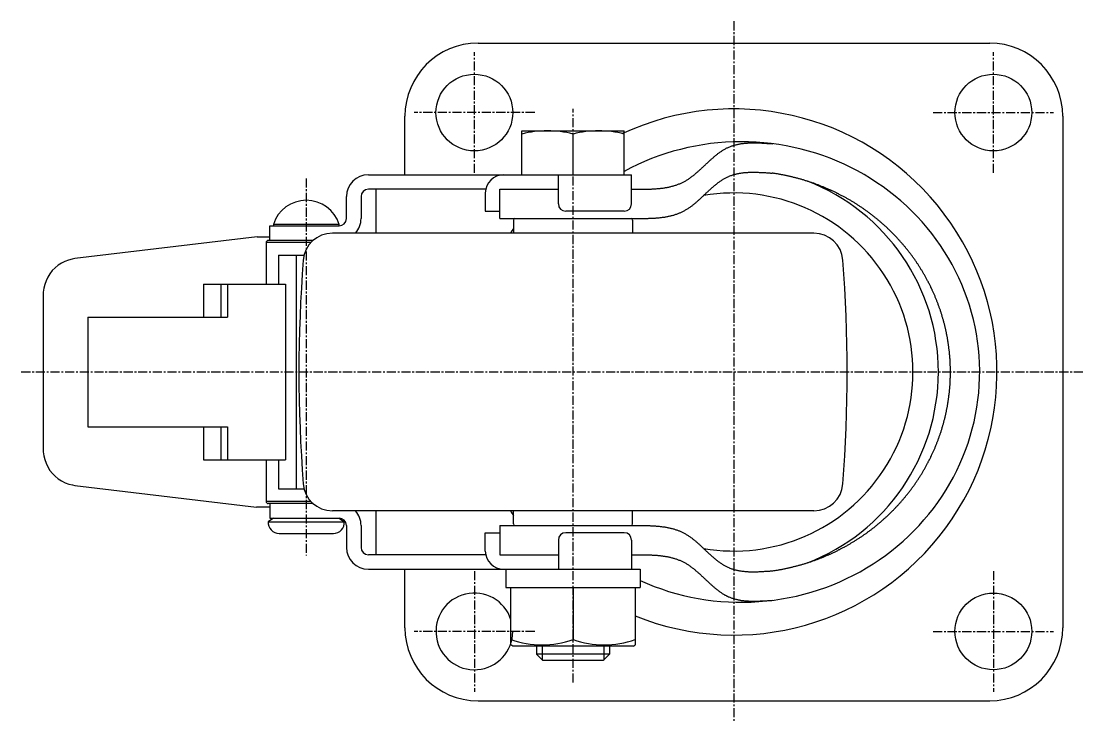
# Model space of a CAD drawing. Extents: x -2138 to -1861, y -104 to 327.
# Drawn here: x -2006.2 to -1860.7, y -103.7 to -7.7 of the extents above; entities that cross this region are included whole.
import ezdxf

# ---------------------------------------------------------------- set-up
doc = ezdxf.new("R2010")
doc.units = 0
doc.linetypes.add('CENTER', pattern=[2, 1.25, -0.25, 0.25, -0.25])
doc.layers.get('0').update_dxf_attribs({"linetype": 'CONTINUOUS'})
doc.layers.add('CENTER', color=1, linetype='CENTER')

msp = doc.modelspace()

# ---------------------------------------------------------------- linework, layer by layer
at = {"color": 7, "linetype": 'CONTINUOUS'}
for p, q in [((-1943.7, -10.66), (-1873.7, -10.66)), ((-1953.7, -28.66), (-1953.7, -20.66)), ((-1863.7, -20.66), (-1863.7, -90.66)), ((-1937.7, -22.66), (-1923.7, -22.66)), ((-1937.7, -22.66), (-1923.7, -22.66)), ((-1937.7, -28.66), (-1937.7, -22.66)), ((-1930.7, -28.66), (-1930.7, -23.09)), ((-1923.7, -28.66), (-1923.7, -22.66)), ((-1958.7, -28.66), (-1922.7, -28.66)), ((-1932.7, -32.66), (-1932.7, -28.66)), ((-1922.7, -32.66), (-1922.7, -28.66)), ((-1961.7, -34.66), (-1961.7, -31.66)), ((-1959.7, -31.66), (-1959.7, -34.66)), ((-1942.65, -30.66), (-1958.7, -30.66)), ((-1957.7, -30.66), (-1957.7, -36.66)), ((-1942.7, -31.16), (-1942.7, -33.66)), ((-1940.7, -30.66), (-1932.7, -30.66)), ((-1940.7, -34.66), (-1940.7, -30.66)), ((-1940.7, -33.66), (-1940.7, -31.16)), ((-1922.7, -30.66), (-1922.11, -30.66)), ((-1942.7, -33.66), (-1940.7, -33.66)), ((-1940.7, -34.66), (-1922.11, -34.66)), ((-1938.85, -34.86), (-1938.85, -36.66)), ((-1923.7, -33.66), (-1931.7, -33.66)), ((-1922.55, -34.86), (-1922.55, -36.66)), ((-1972.2, -35.66), (-1962.7, -35.66)), ((-1972.2, -37.66), (-1972.2, -35.66)), ((-1962.7, -35.46), (-1971.7, -35.46)), ((-1971.7, -35.46), (-1971.7, -35.66)), ((-1962.7, -35.66), (-1962.7, -35.46)), ((-1973.91, -37.16), (-1998.84, -40.15)), ((-1973.91, -37.16), (-1973.9, -37.16)), ((-1973.9, -37.16), (-1972.2, -37.16)), ((-1966.27, -37.66), (-1972.4, -37.66)), ((-1897.77, -36.66), (-1963.62, -36.66)), ((-1966.58, -37.96), (-1972.7, -37.96)), ((-1972.7, -37.96), (-1972.7, -43.66)), ((-1971, -39.66), (-1968.58, -39.66)), ((-1971, -39.66), (-1971, -43.66)), ((-1968.58, -39.66), (-1968.58, -71.66)), ((-1968.58, -39.66), (-1967.5, -39.66)), ((-1981.25, -43.66), (-1981.25, -48.16)), ((-1981.25, -43.66), (-1978.87, -43.66)), ((-1978.87, -43.66), (-1978.87, -48.16)), ((-1978.87, -43.66), (-1977.97, -43.66)), ((-1977.97, -43.66), (-1977.97, -48.16)), ((-1977.97, -43.66), (-1970.06, -43.66)), ((-1970.06, -43.66), (-1970.06, -67.66)), ((-2003.19, -45.11), (-2003.19, -66.21)), ((-1997.08, -48.16), (-1997.08, -63.16)), ((-1997.08, -48.16), (-1977.97, -48.16)), ((-1997.08, -63.16), (-1977.97, -63.16)), ((-1981.25, -63.16), (-1981.25, -67.66)), ((-1978.87, -63.16), (-1978.87, -67.66)), ((-1977.97, -63.16), (-1977.97, -67.66)), ((-1981.25, -67.66), (-1978.87, -67.66)), ((-1978.87, -67.66), (-1977.97, -67.66)), ((-1977.97, -67.66), (-1970.06, -67.66)), ((-1972.7, -67.66), (-1972.7, -73.36)), ((-1971, -67.66), (-1971, -71.66)), ((-1998.84, -71.18), (-1974.02, -74.15)), ((-1971, -71.66), (-1968.58, -71.66)), ((-1968.58, -71.66), (-1967.5, -71.66)), ((-1974.01, -74.15), (-1974.02, -74.15)), ((-1972.2, -74.16), (-1973.78, -74.16)), ((-1972.7, -73.36), (-1966.58, -73.36)), ((-1966.27, -73.66), (-1972.4, -73.66)), ((-1972.2, -73.66), (-1972.2, -75.66)), ((-1897.77, -74.66), (-1963.62, -74.66)), ((-1957.7, -74.66), (-1957.7, -80.66)), ((-1938.85, -76.46), (-1938.85, -74.66)), ((-1922.55, -76.46), (-1922.55, -74.66)), ((-1971.7, -75.66), (-1972.4, -76.15)), ((-1972.4, -76.15), (-1962, -76.15)), ((-1972.2, -75.66), (-1962.7, -75.66)), ((-1962.7, -75.66), (-1962, -76.15)), ((-1961.7, -76.66), (-1961.7, -79.66)), ((-1959.7, -76.66), (-1959.7, -79.66)), ((-1940.7, -76.66), (-1922.11, -76.66)), ((-1940.7, -76.66), (-1940.7, -80.66)), ((-1970.9, -77.76), (-1963.49, -77.76)), ((-1942.7, -80.16), (-1942.7, -77.66)), ((-1942.7, -77.66), (-1940.7, -77.66)), ((-1940.7, -77.66), (-1940.7, -80.16)), ((-1923.7, -77.66), (-1931.7, -77.66)), ((-1932.7, -78.66), (-1932.7, -82.66)), ((-1922.7, -78.66), (-1922.7, -82.66)), ((-1942.65, -80.66), (-1958.7, -80.66)), ((-1940.7, -80.66), (-1932.7, -80.66)), ((-1922.7, -80.66), (-1922.11, -80.66)), ((-1958.7, -82.66), (-1921.5, -82.66)), ((-1953.7, -90.66), (-1953.7, -82.66)), ((-1939.9, -82.66), (-1939.9, -85.16)), ((-1921.5, -82.66), (-1921.5, -85.16)), ((-1939.9, -85.16), (-1921.5, -85.16)), ((-1939.2, -93.02), (-1939.2, -85.16)), ((-1930.7, -85.16), (-1930.7, -92.26)), ((-1922.2, -85.16), (-1922.2, -93.02)), ((-1938.95, -93.16), (-1939.2, -93.02)), ((-1922.45, -93.16), (-1922.2, -93.02)), ((-1922.45, -93.16), (-1938.95, -93.16)), ((-1935.7, -93.16), (-1935.7, -94.29)), ((-1925.7, -94.29), (-1935.7, -94.29)), ((-1934.82, -95.16), (-1935.7, -94.29)), ((-1926.57, -95.16), (-1925.7, -94.29)), ((-1925.7, -93.16), (-1925.7, -94.29)), ((-1926.57, -95.16), (-1934.82, -95.16)), ((-1943.7, -100.66), (-1873.7, -100.66))]:
    msp.add_line(p, q, dxfattribs=at)
at = {"color": 3, "linetype": 'CONTINUOUS'}
for p, q in [((-1934.89, -95.1), (-1934.89, -93.16)), ((-1926.51, -93.16), (-1926.51, -95.1))]:
    msp.add_line(p, q, dxfattribs=at)
at = {"color": 7, "linetype": 'CONTINUOUS', "flags": 128}
for points in [[(-1998.84, -40.15), (-1999.2, -40.2), (-1999.72, -40.34), (-2000.22, -40.52), (-2000.7, -40.77), (-2001.15, -41.06), (-2001.57, -41.41), (-2001.95, -41.79), (-2002.28, -42.22), (-2002.56, -42.68), (-2002.8, -43.17), (-2002.98, -43.68), (-2003.11, -44.21), (-2003.17, -44.75), (-2003.19, -45.11)], [(-2003.19, -66.21), (-2003.17, -66.58), (-2003.1, -67.12), (-2002.98, -67.65), (-2002.79, -68.16), (-2002.56, -68.65), (-2002.27, -69.12), (-2001.93, -69.54), (-2001.55, -69.93), (-2001.13, -70.27), (-2000.68, -70.57), (-2000.2, -70.81), (-1999.69, -70.99), (-1999.17, -71.12), (-1998.84, -71.18)], [(-1973.78, -74.16), (-1973.81, -74.16), (-1973.84, -74.16), (-1973.87, -74.16), (-1973.9, -74.16), (-1973.93, -74.16), (-1973.95, -74.15), (-1973.98, -74.15), (-1974.01, -74.15)]]:
    msp.add_lwpolyline(points, dxfattribs=at)
at = {"color": 7, "linetype": 'CONTINUOUS'}
msp.add_polyline3d([(-1921.5, -84.2, 0), (-1920.55, -84.62, 0), (-1919.58, -85, 0), (-1918.61, -85.35, 0), (-1917.62, -85.68, 0), (-1916.62, -85.97, 0), (-1915.61, -86.23, 0), (-1914.6, -86.46, 0), (-1913.58, -86.66, 0), (-1912.55, -86.82, 0), (-1911.52, -86.96, 0), (-1910.48, -87.06, 0), (-1909.44, -87.13, 0), (-1908.4, -87.17, 0), (-1907.35, -87.17, 0), (-1906.31, -87.15, 0), (-1905.27, -87.09, 0), (-1904.23, -87, 0), (-1903.2, -86.88, 0), (-1902.17, -86.72, 0), (-1901.14, -86.54, 0), (-1900.12, -86.32, 0), (-1899.11, -86.07, 0), (-1898.11, -85.79, 0), (-1897.12, -85.48, 0), (-1896.14, -85.14, 0), (-1895.17, -84.77, 0), (-1894.22, -84.36, 0), (-1893.27, -83.93, 0), (-1892.34, -83.47, 0), (-1891.43, -82.99, 0), (-1890.54, -82.47, 0), (-1889.66, -81.93, 0), (-1888.8, -81.36, 0), (-1887.96, -80.76, 0), (-1887.14, -80.14, 0), (-1886.34, -79.49, 0), (-1885.56, -78.82, 0), (-1884.81, -78.12, 0), (-1884.08, -77.41, 0), (-1883.37, -76.67, 0), (-1882.69, -75.9, 0), (-1882.03, -75.12, 0), (-1881.4, -74.32, 0), (-1880.8, -73.5, 0), (-1880.22, -72.66, 0), (-1879.67, -71.8, 0), (-1879.15, -70.93, 0), (-1878.66, -70.04, 0), (-1878.2, -69.13, 0), (-1877.77, -68.21, 0), (-1877.37, -67.28, 0), (-1877, -66.34, 0), (-1876.66, -65.39, 0), (-1876.36, -64.42, 0), (-1876.08, -63.45, 0), (-1875.84, -62.47, 0), (-1875.63, -61.49, 0), (-1875.46, -60.49, 0), (-1875.31, -59.49, 0), (-1875.2, -58.49, 0), (-1875.13, -57.49, 0), (-1875.08, -56.48, 0), (-1875.07, -55.47, 0), (-1875.1, -54.46, 0), (-1875.15, -53.46, 0), (-1875.24, -52.45, 0), (-1875.36, -51.45, 0), (-1875.52, -50.46, 0), (-1875.71, -49.47, 0), (-1875.93, -48.48, 0), (-1876.18, -47.5, 0), (-1876.47, -46.53, 0), (-1876.79, -45.58, 0), (-1877.14, -44.63, 0), (-1877.52, -43.69, 0), (-1877.93, -42.76, 0), (-1878.37, -41.85, 0), (-1878.84, -40.95, 0), (-1879.34, -40.07, 0), (-1879.87, -39.2, 0), (-1880.43, -38.35, 0), (-1881.02, -37.52, 0), (-1881.63, -36.7, 0), (-1882.27, -35.91, 0), (-1882.94, -35.13, 0), (-1883.63, -34.38, 0), (-1884.35, -33.64, 0), (-1885.09, -32.93, 0), (-1885.85, -32.25, 0), (-1886.64, -31.59, 0), (-1887.44, -30.95, 0), (-1888.27, -30.33, 0), (-1889.12, -29.75, 0), (-1889.99, -29.19, 0), (-1890.87, -28.65, 0), (-1891.77, -28.15, 0), (-1892.69, -27.67, 0), (-1893.62, -27.22, 0), (-1894.57, -26.8, 0), (-1895.53, -26.41, 0), (-1896.51, -26.05, 0), (-1897.49, -25.72, 0), (-1898.49, -25.42, 0), (-1899.49, -25.15, 0), (-1900.5, -24.92, 0), (-1901.53, -24.71, 0), (-1902.55, -24.54, 0), (-1903.58, -24.39, 0), (-1904.62, -24.28, 0), (-1905.66, -24.21, 0), (-1906.7, -24.16, 0), (-1907.74, -24.14, 0), (-1908.79, -24.16, 0), (-1909.83, -24.21, 0), (-1910.87, -24.3, 0), (-1911.9, -24.41, 0), (-1912.93, -24.56, 0), (-1913.96, -24.74, 0), (-1914.98, -24.95, 0), (-1915.99, -25.19, 0), (-1917, -25.46, 0), (-1917.99, -25.76, 0), (-1918.97, -26.1, 0), (-1919.95, -26.46, 0), (-1920.91, -26.85, 0), (-1921.85, -27.28, 0), (-1922.78, -27.73, 0), (-1923.7, -28.21, 0)], dxfattribs=at)
at = {"color": 7}
for points in [[(-1922.11, -30.66, 0), (-1922, -30.66, 0), (-1921.88, -30.66, 0), (-1921.77, -30.66, 0), (-1921.66, -30.66, 0), (-1921.55, -30.66, 0), (-1921.43, -30.66, 0), (-1921.32, -30.65, 0), (-1921.21, -30.65, 0), (-1921.1, -30.65, 0), (-1920.99, -30.65, 0), (-1920.87, -30.65, 0), (-1920.76, -30.65, 0), (-1920.65, -30.64, 0), (-1920.54, -30.64, 0), (-1920.43, -30.64, 0), (-1920.32, -30.63, 0), (-1920.2, -30.63, 0), (-1920.09, -30.62, 0), (-1919.98, -30.62, 0), (-1919.87, -30.61, 0), (-1919.76, -30.61, 0), (-1919.65, -30.6, 0), (-1919.54, -30.6, 0), (-1919.43, -30.59, 0), (-1919.32, -30.58, 0), (-1919.21, -30.57, 0), (-1919.1, -30.56, 0), (-1919, -30.55, 0), (-1918.89, -30.54, 0), (-1918.78, -30.53, 0), (-1918.67, -30.52, 0), (-1918.56, -30.5, 0), (-1918.46, -30.49, 0), (-1918.35, -30.48, 0), (-1918.24, -30.46, 0), (-1918.14, -30.44, 0), (-1918.03, -30.43, 0), (-1917.93, -30.41, 0), (-1917.82, -30.39, 0), (-1917.72, -30.37, 0), (-1917.61, -30.35, 0), (-1917.51, -30.33, 0), (-1917.41, -30.3, 0), (-1917.31, -30.28, 0), (-1917.2, -30.25, 0), (-1917.1, -30.23, 0), (-1917, -30.2, 0), (-1916.9, -30.17, 0), (-1916.8, -30.14, 0), (-1916.7, -30.11, 0), (-1916.6, -30.08, 0), (-1916.5, -30.04, 0), (-1916.4, -30.01, 0), (-1916.31, -29.97, 0), (-1916.21, -29.93, 0), (-1916.11, -29.9, 0), (-1916.02, -29.86, 0), (-1915.92, -29.81, 0), (-1915.83, -29.77, 0), (-1915.73, -29.73, 0), (-1915.64, -29.68, 0), (-1915.55, -29.63, 0), (-1915.46, -29.58, 0), (-1915.37, -29.53, 0), (-1915.27, -29.48, 0), (-1915.18, -29.42, 0), (-1915.1, -29.37, 0), (-1915.01, -29.31, 0), (-1914.92, -29.25, 0), (-1914.83, -29.2, 0), (-1914.74, -29.14, 0), (-1914.66, -29.07, 0), (-1914.57, -29.01, 0), (-1914.48, -28.95, 0), (-1914.4, -28.88, 0), (-1914.31, -28.82, 0), (-1914.23, -28.75, 0), (-1914.15, -28.68, 0), (-1914.06, -28.61, 0), (-1913.98, -28.54, 0), (-1913.9, -28.47, 0), (-1913.81, -28.4, 0), (-1913.73, -28.33, 0), (-1913.65, -28.26, 0), (-1913.57, -28.19, 0), (-1913.49, -28.11, 0), (-1913.4, -28.04, 0), (-1913.32, -27.97, 0), (-1913.24, -27.89, 0), (-1913.16, -27.82, 0), (-1913.08, -27.74, 0), (-1913, -27.67, 0), (-1912.92, -27.59, 0), (-1912.84, -27.52, 0), (-1912.76, -27.44, 0), (-1912.68, -27.37, 0), (-1912.6, -27.29, 0), (-1912.52, -27.21, 0), (-1912.44, -27.14, 0), (-1912.36, -27.06, 0), (-1912.28, -26.99, 0), (-1912.19, -26.91, 0), (-1912.11, -26.84, 0), (-1912.03, -26.76, 0), (-1911.95, -26.69, 0), (-1911.87, -26.62, 0), (-1911.79, -26.54, 0), (-1911.71, -26.47, 0), (-1911.63, -26.4, 0), (-1911.55, -26.33, 0), (-1911.46, -26.26, 0), (-1911.38, -26.19, 0), (-1911.3, -26.12, 0), (-1911.22, -26.05, 0), (-1911.13, -25.98, 0), (-1911.05, -25.91, 0), (-1910.96, -25.85, 0), (-1910.88, -25.78, 0), (-1910.8, -25.72, 0), (-1910.71, -25.66, 0), (-1910.62, -25.59, 0), (-1910.54, -25.53, 0), (-1910.45, -25.47, 0), (-1910.36, -25.42, 0), (-1910.28, -25.36, 0), (-1910.19, -25.3, 0), (-1910.1, -25.25, 0), (-1910.01, -25.2, 0), (-1909.92, -25.15, 0), (-1909.83, -25.1, 0), (-1909.74, -25.05, 0), (-1909.65, -25, 0), (-1909.56, -24.96, 0), (-1909.46, -24.92, 0), (-1909.37, -24.87, 0), (-1909.27, -24.83, 0), (-1909.18, -24.8, 0), (-1909.08, -24.76, 0), (-1908.99, -24.73, 0), (-1908.89, -24.69, 0), (-1908.79, -24.66, 0), (-1908.69, -24.63, 0), (-1908.59, -24.61, 0), (-1908.49, -24.58, 0), (-1908.39, -24.55, 0), (-1908.29, -24.53, 0), (-1908.19, -24.51, 0), (-1908.09, -24.49, 0), (-1907.99, -24.47, 0), (-1907.89, -24.45, 0), (-1907.78, -24.43, 0), (-1907.68, -24.41, 0), (-1907.57, -24.4, 0), (-1907.47, -24.39, 0), (-1907.36, -24.37, 0), (-1907.26, -24.36, 0), (-1907.15, -24.35, 0), (-1907.05, -24.34, 0), (-1906.94, -24.33, 0), (-1906.83, -24.33, 0), (-1906.72, -24.32, 0), (-1906.62, -24.31, 0), (-1906.51, -24.31, 0), (-1906.4, -24.31, 0), (-1906.29, -24.3, 0), (-1906.18, -24.3, 0), (-1906.07, -24.3, 0), (-1905.96, -24.3, 0), (-1905.85, -24.3, 0), (-1905.74, -24.3, 0), (-1905.63, -24.3, 0), (-1905.52, -24.3, 0), (-1905.41, -24.31, 0), (-1905.3, -24.31, 0), (-1905.18, -24.31, 0), (-1905.07, -24.32, 0), (-1904.96, -24.32, 0), (-1904.85, -24.33, 0), (-1904.74, -24.33, 0), (-1904.62, -24.34, 0), (-1904.51, -24.35, 0), (-1904.4, -24.35, 0), (-1904.28, -24.36, 0), (-1904.17, -24.37, 0), (-1904.06, -24.37, 0), (-1903.94, -24.38, 0), (-1903.83, -24.39, 0), (-1903.72, -24.4, 0), (-1903.6, -24.4, 0), (-1903.49, -24.41, 0), (-1903.38, -24.42, 0)], [(-1922.11, -34.66, 0), (-1922, -34.66, 0), (-1921.89, -34.66, 0), (-1921.77, -34.66, 0), (-1921.66, -34.66, 0), (-1921.55, -34.66, 0), (-1921.44, -34.66, 0), (-1921.33, -34.66, 0), (-1921.21, -34.65, 0), (-1921.1, -34.65, 0), (-1920.99, -34.65, 0), (-1920.88, -34.65, 0), (-1920.77, -34.65, 0), (-1920.65, -34.64, 0), (-1920.54, -34.64, 0), (-1920.43, -34.64, 0), (-1920.32, -34.63, 0), (-1920.21, -34.63, 0), (-1920.1, -34.63, 0), (-1919.99, -34.62, 0), (-1919.88, -34.62, 0), (-1919.77, -34.61, 0), (-1919.66, -34.6, 0), (-1919.55, -34.6, 0), (-1919.44, -34.59, 0), (-1919.33, -34.58, 0), (-1919.22, -34.57, 0), (-1919.11, -34.56, 0), (-1919.01, -34.55, 0), (-1918.9, -34.54, 0), (-1918.79, -34.53, 0), (-1918.68, -34.52, 0), (-1918.58, -34.51, 0), (-1918.47, -34.49, 0), (-1918.36, -34.48, 0), (-1918.26, -34.46, 0), (-1918.15, -34.45, 0), (-1918.05, -34.43, 0), (-1917.94, -34.41, 0), (-1917.84, -34.39, 0), (-1917.73, -34.37, 0), (-1917.63, -34.35, 0), (-1917.53, -34.33, 0), (-1917.42, -34.31, 0), (-1917.32, -34.28, 0), (-1917.22, -34.26, 0), (-1917.12, -34.23, 0), (-1917.02, -34.21, 0), (-1916.92, -34.18, 0), (-1916.82, -34.15, 0), (-1916.72, -34.12, 0), (-1916.62, -34.08, 0), (-1916.52, -34.05, 0), (-1916.42, -34.02, 0), (-1916.33, -33.98, 0), (-1916.23, -33.94, 0), (-1916.13, -33.9, 0), (-1916.04, -33.86, 0), (-1915.94, -33.82, 0), (-1915.85, -33.78, 0), (-1915.75, -33.74, 0), (-1915.66, -33.69, 0), (-1915.57, -33.64, 0), (-1915.48, -33.59, 0), (-1915.39, -33.54, 0), (-1915.3, -33.49, 0), (-1915.21, -33.44, 0), (-1915.12, -33.38, 0), (-1915.03, -33.33, 0), (-1914.94, -33.27, 0), (-1914.85, -33.21, 0), (-1914.77, -33.15, 0), (-1914.68, -33.09, 0), (-1914.59, -33.03, 0), (-1914.51, -32.96, 0), (-1914.42, -32.9, 0), (-1914.34, -32.83, 0), (-1914.25, -32.77, 0), (-1914.17, -32.7, 0), (-1914.09, -32.63, 0), (-1914, -32.56, 0), (-1913.92, -32.49, 0), (-1913.84, -32.42, 0), (-1913.76, -32.35, 0), (-1913.67, -32.28, 0), (-1913.59, -32.21, 0), (-1913.51, -32.13, 0), (-1913.43, -32.06, 0), (-1913.35, -31.99, 0), (-1913.27, -31.91, 0), (-1913.19, -31.84, 0), (-1913.11, -31.76, 0), (-1913.03, -31.69, 0), (-1912.95, -31.61, 0), (-1912.87, -31.54, 0), (-1912.79, -31.46, 0), (-1912.71, -31.39, 0), (-1912.63, -31.31, 0), (-1912.55, -31.24, 0), (-1912.47, -31.16, 0), (-1912.39, -31.09, 0), (-1912.31, -31.01, 0), (-1912.23, -30.94, 0), (-1912.15, -30.86, 0), (-1912.06, -30.79, 0), (-1911.98, -30.71, 0), (-1911.9, -30.64, 0), (-1911.82, -30.57, 0), (-1911.74, -30.49, 0), (-1911.66, -30.42, 0), (-1911.58, -30.35, 0), (-1911.5, -30.28, 0), (-1911.42, -30.21, 0), (-1911.33, -30.14, 0), (-1911.25, -30.07, 0), (-1911.17, -30, 0), (-1911.08, -29.94, 0), (-1911, -29.87, 0), (-1910.92, -29.81, 0), (-1910.83, -29.74, 0), (-1910.75, -29.68, 0), (-1910.66, -29.62, 0), (-1910.58, -29.56, 0), (-1910.49, -29.5, 0), (-1910.4, -29.44, 0), (-1910.32, -29.38, 0), (-1910.23, -29.33, 0), (-1910.14, -29.27, 0), (-1910.05, -29.22, 0), (-1909.96, -29.17, 0), (-1909.87, -29.12, 0), (-1909.78, -29.07, 0), (-1909.69, -29.02, 0), (-1909.6, -28.98, 0), (-1909.51, -28.94, 0), (-1909.41, -28.89, 0), (-1909.32, -28.85, 0), (-1909.23, -28.82, 0), (-1909.13, -28.78, 0), (-1909.03, -28.75, 0), (-1908.94, -28.71, 0), (-1908.84, -28.68, 0), (-1908.74, -28.65, 0), (-1908.64, -28.62, 0), (-1908.55, -28.6, 0), (-1908.45, -28.57, 0), (-1908.35, -28.55, 0), (-1908.24, -28.53, 0), (-1908.14, -28.5, 0), (-1908.04, -28.48, 0), (-1907.94, -28.47, 0), (-1907.84, -28.45, 0), (-1907.73, -28.43, 0), (-1907.63, -28.42, 0), (-1907.53, -28.4, 0), (-1907.42, -28.39, 0), (-1907.32, -28.38, 0), (-1907.21, -28.37, 0), (-1907.1, -28.36, 0), (-1907, -28.35, 0), (-1906.89, -28.35, 0), (-1906.78, -28.34, 0), (-1906.68, -28.33, 0), (-1906.57, -28.33, 0), (-1906.46, -28.33, 0), (-1906.35, -28.32, 0), (-1906.24, -28.32, 0), (-1906.13, -28.32, 0), (-1906.02, -28.32, 0), (-1905.91, -28.32, 0), (-1905.8, -28.32, 0), (-1905.69, -28.32, 0), (-1905.58, -28.33, 0), (-1905.47, -28.33, 0), (-1905.36, -28.33, 0), (-1905.25, -28.34, 0), (-1905.14, -28.34, 0), (-1905.03, -28.35, 0), (-1904.91, -28.35, 0), (-1904.8, -28.36, 0), (-1904.69, -28.36, 0), (-1904.58, -28.37, 0), (-1904.46, -28.38, 0), (-1904.35, -28.38, 0), (-1904.24, -28.39, 0), (-1904.13, -28.4, 0), (-1904.01, -28.41, 0), (-1903.9, -28.41, 0), (-1903.79, -28.42, 0), (-1903.68, -28.43, 0), (-1903.56, -28.44, 0), (-1903.45, -28.45, 0)], [(-1903.45, -82.87, 0), (-1903.35, -82.86, 0), (-1903.24, -82.84, 0), (-1903.14, -82.83, 0), (-1903.03, -82.81, 0), (-1902.93, -82.79, 0), (-1902.82, -82.78, 0), (-1902.72, -82.76, 0), (-1902.61, -82.74, 0), (-1902.51, -82.72, 0), (-1902.4, -82.7, 0), (-1902.3, -82.69, 0), (-1902.19, -82.67, 0), (-1902.09, -82.65, 0), (-1901.98, -82.63, 0), (-1901.88, -82.6, 0), (-1901.78, -82.58, 0), (-1901.67, -82.56, 0), (-1901.57, -82.54, 0), (-1901.46, -82.52, 0), (-1901.36, -82.5, 0), (-1901.26, -82.47, 0), (-1901.15, -82.45, 0), (-1901.05, -82.43, 0), (-1900.94, -82.4, 0), (-1900.84, -82.38, 0), (-1900.74, -82.35, 0), (-1900.63, -82.33, 0), (-1900.53, -82.3, 0), (-1900.43, -82.28, 0), (-1900.32, -82.25, 0), (-1900.22, -82.22, 0), (-1900.12, -82.2, 0), (-1900.02, -82.17, 0), (-1899.91, -82.14, 0), (-1899.81, -82.11, 0), (-1899.71, -82.09, 0), (-1899.61, -82.06, 0), (-1899.5, -82.03, 0), (-1899.4, -82, 0), (-1899.3, -81.97, 0), (-1899.2, -81.94, 0), (-1899.1, -81.91, 0), (-1898.99, -81.88, 0), (-1898.89, -81.85, 0), (-1898.79, -81.81, 0), (-1898.69, -81.78, 0), (-1898.59, -81.75, 0), (-1898.49, -81.72, 0), (-1898.39, -81.68, 0), (-1898.29, -81.65, 0), (-1898.19, -81.62, 0), (-1898.09, -81.58, 0), (-1897.99, -81.55, 0), (-1897.89, -81.51, 0), (-1897.79, -81.48, 0), (-1897.69, -81.44, 0), (-1897.59, -81.41, 0), (-1897.49, -81.37, 0), (-1897.39, -81.33, 0), (-1897.29, -81.3, 0), (-1897.19, -81.26, 0), (-1897.09, -81.22, 0), (-1896.99, -81.18, 0), (-1896.89, -81.14, 0), (-1896.79, -81.11, 0), (-1896.69, -81.07, 0), (-1896.6, -81.03, 0), (-1896.5, -80.99, 0), (-1896.4, -80.95, 0), (-1896.3, -80.91, 0), (-1896.2, -80.87, 0), (-1896.11, -80.82, 0), (-1896.01, -80.78, 0), (-1895.91, -80.74, 0), (-1895.82, -80.7, 0), (-1895.72, -80.66, 0), (-1895.62, -80.61, 0), (-1895.53, -80.57, 0), (-1895.43, -80.53, 0), (-1895.33, -80.48, 0), (-1895.24, -80.44, 0), (-1895.14, -80.39, 0), (-1895.05, -80.35, 0), (-1894.95, -80.3, 0), (-1894.86, -80.26, 0), (-1894.76, -80.21, 0), (-1894.67, -80.16, 0), (-1894.57, -80.12, 0), (-1894.48, -80.07, 0), (-1894.38, -80.02, 0), (-1894.29, -79.97, 0), (-1894.19, -79.93, 0), (-1894.1, -79.88, 0), (-1894.01, -79.83, 0), (-1893.91, -79.78, 0), (-1893.82, -79.73, 0), (-1893.73, -79.68, 0), (-1893.63, -79.63, 0), (-1893.54, -79.58, 0), (-1893.45, -79.53, 0), (-1893.36, -79.48, 0), (-1893.26, -79.43, 0), (-1893.17, -79.38, 0), (-1893.08, -79.32, 0), (-1892.99, -79.27, 0), (-1892.9, -79.22, 0), (-1892.81, -79.17, 0), (-1892.72, -79.11, 0), (-1892.63, -79.06, 0), (-1892.54, -79, 0), (-1892.45, -78.95, 0), (-1892.36, -78.9, 0), (-1892.27, -78.84, 0), (-1892.18, -78.79, 0), (-1892.09, -78.73, 0), (-1892, -78.67, 0), (-1891.91, -78.62, 0), (-1891.82, -78.56, 0), (-1891.73, -78.5, 0), (-1891.64, -78.45, 0), (-1891.56, -78.39, 0), (-1891.47, -78.33, 0), (-1891.38, -78.27, 0), (-1891.29, -78.22, 0), (-1891.21, -78.16, 0), (-1891.12, -78.1, 0), (-1891.03, -78.04, 0), (-1890.95, -77.98, 0), (-1890.86, -77.92, 0), (-1890.77, -77.86, 0), (-1890.69, -77.8, 0), (-1890.6, -77.74, 0), (-1890.52, -77.68, 0), (-1890.43, -77.61, 0), (-1890.35, -77.55, 0), (-1890.26, -77.49, 0), (-1890.18, -77.43, 0), (-1890.1, -77.36, 0), (-1890.01, -77.3, 0), (-1889.93, -77.24, 0), (-1889.85, -77.17, 0), (-1889.76, -77.11, 0), (-1889.68, -77.05, 0), (-1889.6, -76.98, 0), (-1889.52, -76.92, 0), (-1889.43, -76.85, 0), (-1889.35, -76.79, 0), (-1889.27, -76.72, 0), (-1889.19, -76.66, 0), (-1889.11, -76.59, 0), (-1889.03, -76.52, 0), (-1888.95, -76.46, 0), (-1888.87, -76.39, 0), (-1888.79, -76.32, 0), (-1888.71, -76.25, 0), (-1888.63, -76.19, 0), (-1888.55, -76.12, 0), (-1888.47, -76.05, 0), (-1888.39, -75.98, 0), (-1888.31, -75.91, 0), (-1888.23, -75.84, 0), (-1888.16, -75.77, 0), (-1888.08, -75.7, 0), (-1888, -75.63, 0), (-1887.93, -75.56, 0), (-1887.85, -75.49, 0), (-1887.77, -75.42, 0), (-1887.7, -75.35, 0), (-1887.62, -75.28, 0), (-1887.54, -75.21, 0), (-1887.47, -75.13, 0), (-1887.39, -75.06, 0), (-1887.32, -74.99, 0), (-1887.25, -74.92, 0), (-1887.17, -74.84, 0), (-1887.1, -74.77, 0), (-1887.02, -74.7, 0), (-1886.95, -74.62, 0), (-1886.88, -74.55, 0), (-1886.8, -74.47, 0), (-1886.73, -74.4, 0), (-1886.66, -74.32, 0), (-1886.59, -74.25, 0), (-1886.52, -74.17, 0), (-1886.45, -74.1, 0), (-1886.37, -74.02, 0), (-1886.3, -73.95, 0), (-1886.23, -73.87, 0), (-1886.16, -73.79, 0), (-1886.09, -73.72, 0), (-1886.02, -73.64, 0), (-1885.95, -73.56, 0), (-1885.89, -73.48, 0), (-1885.82, -73.41, 0), (-1885.75, -73.33, 0), (-1885.68, -73.25, 0), (-1885.61, -73.17, 0), (-1885.55, -73.09, 0), (-1885.48, -73.01, 0), (-1885.41, -72.93, 0), (-1885.35, -72.85, 0), (-1885.28, -72.77, 0), (-1885.21, -72.69, 0), (-1885.15, -72.61, 0), (-1885.08, -72.53, 0), (-1885.02, -72.45, 0), (-1884.95, -72.37, 0), (-1884.89, -72.29, 0), (-1884.83, -72.21, 0), (-1884.76, -72.13, 0), (-1884.7, -72.05, 0), (-1884.64, -71.96, 0), (-1884.57, -71.88, 0), (-1884.51, -71.8, 0), (-1884.45, -71.72, 0), (-1884.39, -71.63, 0), (-1884.33, -71.55, 0), (-1884.26, -71.47, 0), (-1884.2, -71.38, 0), (-1884.14, -71.3, 0), (-1884.08, -71.22, 0), (-1884.02, -71.13, 0), (-1883.96, -71.05, 0), (-1883.9, -70.96, 0), (-1883.85, -70.88, 0), (-1883.79, -70.79, 0), (-1883.73, -70.71, 0), (-1883.67, -70.62, 0), (-1883.61, -70.54, 0), (-1883.56, -70.45, 0), (-1883.5, -70.37, 0), (-1883.44, -70.28, 0), (-1883.39, -70.19, 0), (-1883.33, -70.11, 0), (-1883.28, -70.02, 0), (-1883.22, -69.93, 0), (-1883.17, -69.84, 0), (-1883.11, -69.76, 0), (-1883.06, -69.67, 0), (-1883, -69.58, 0), (-1882.95, -69.49, 0), (-1882.9, -69.41, 0), (-1882.85, -69.32, 0), (-1882.79, -69.23, 0), (-1882.74, -69.14, 0), (-1882.69, -69.05, 0), (-1882.64, -68.96, 0), (-1882.59, -68.87, 0), (-1882.54, -68.78, 0), (-1882.49, -68.69, 0), (-1882.44, -68.6, 0), (-1882.39, -68.51, 0), (-1882.34, -68.42, 0), (-1882.29, -68.33, 0), (-1882.24, -68.24, 0), (-1882.19, -68.15, 0), (-1882.14, -68.06, 0), (-1882.1, -67.97, 0), (-1882.05, -67.88, 0), (-1882, -67.79, 0), (-1881.96, -67.7, 0), (-1881.91, -67.61, 0), (-1881.86, -67.51, 0), (-1881.82, -67.42, 0), (-1881.77, -67.33, 0), (-1881.73, -67.24, 0), (-1881.68, -67.14, 0), (-1881.64, -67.05, 0), (-1881.6, -66.96, 0), (-1881.55, -66.87, 0), (-1881.51, -66.77, 0), (-1881.47, -66.68, 0), (-1881.43, -66.59, 0), (-1881.38, -66.49, 0), (-1881.34, -66.4, 0), (-1881.3, -66.31, 0), (-1881.26, -66.21, 0), (-1881.22, -66.12, 0), (-1881.18, -66.02, 0), (-1881.14, -65.93, 0), (-1881.1, -65.84, 0), (-1881.06, -65.74, 0), (-1881.02, -65.65, 0), (-1880.98, -65.55, 0), (-1880.95, -65.46, 0), (-1880.91, -65.36, 0), (-1880.87, -65.27, 0), (-1880.84, -65.17, 0), (-1880.8, -65.07, 0), (-1880.76, -64.98, 0), (-1880.73, -64.88, 0), (-1880.69, -64.79, 0), (-1880.66, -64.69, 0), (-1880.62, -64.6, 0), (-1880.59, -64.5, 0), (-1880.55, -64.4, 0), (-1880.52, -64.31, 0), (-1880.49, -64.21, 0), (-1880.46, -64.11, 0), (-1880.42, -64.02, 0), (-1880.39, -63.92, 0), (-1880.36, -63.82, 0), (-1880.33, -63.72, 0), (-1880.3, -63.63, 0), (-1880.27, -63.53, 0), (-1880.24, -63.43, 0), (-1880.21, -63.33, 0), (-1880.18, -63.24, 0), (-1880.15, -63.14, 0), (-1880.12, -63.04, 0), (-1880.09, -62.94, 0), (-1880.07, -62.85, 0), (-1880.04, -62.75, 0), (-1880.01, -62.65, 0), (-1879.98, -62.55, 0), (-1879.96, -62.45, 0), (-1879.93, -62.35, 0), (-1879.91, -62.25, 0), (-1879.88, -62.16, 0), (-1879.86, -62.06, 0), (-1879.83, -61.96, 0), (-1879.81, -61.86, 0), (-1879.78, -61.76, 0), (-1879.76, -61.66, 0), (-1879.74, -61.56, 0), (-1879.72, -61.46, 0), (-1879.69, -61.36, 0), (-1879.67, -61.26, 0), (-1879.65, -61.16, 0), (-1879.63, -61.06, 0), (-1879.61, -60.96, 0), (-1879.59, -60.86, 0), (-1879.57, -60.76, 0), (-1879.55, -60.66, 0), (-1879.53, -60.56, 0), (-1879.51, -60.47, 0), (-1879.49, -60.36, 0), (-1879.48, -60.26, 0), (-1879.46, -60.16, 0), (-1879.44, -60.06, 0), (-1879.42, -59.96, 0), (-1879.41, -59.86, 0), (-1879.39, -59.76, 0), (-1879.38, -59.66, 0), (-1879.36, -59.56, 0), (-1879.35, -59.46, 0), (-1879.33, -59.36, 0), (-1879.32, -59.26, 0), (-1879.3, -59.16, 0), (-1879.29, -59.06, 0), (-1879.28, -58.96, 0), (-1879.27, -58.86, 0), (-1879.25, -58.76, 0), (-1879.24, -58.65, 0), (-1879.23, -58.55, 0), (-1879.22, -58.45, 0), (-1879.21, -58.35, 0), (-1879.2, -58.25, 0), (-1879.19, -58.15, 0), (-1879.18, -58.05, 0), (-1879.17, -57.95, 0), (-1879.16, -57.85, 0), (-1879.15, -57.74, 0), (-1879.15, -57.64, 0), (-1879.14, -57.54, 0), (-1879.13, -57.44, 0), (-1879.13, -57.34, 0), (-1879.12, -57.24, 0), (-1879.11, -57.14, 0), (-1879.11, -57.03, 0), (-1879.1, -56.93, 0), (-1879.1, -56.83, 0), (-1879.09, -56.73, 0), (-1879.09, -56.63, 0), (-1879.09, -56.53, 0), (-1879.08, -56.43, 0), (-1879.08, -56.32, 0), (-1879.08, -56.22, 0), (-1879.08, -56.12, 0), (-1879.08, -56.02, 0), (-1879.07, -55.92, 0), (-1879.07, -55.82, 0), (-1879.07, -55.71, 0), (-1879.07, -55.61, 0), (-1879.07, -55.51, 0), (-1879.07, -55.41, 0), (-1879.08, -55.31, 0), (-1879.08, -55.21, 0), (-1879.08, -55.1, 0), (-1879.08, -55, 0), (-1879.08, -54.9, 0), (-1879.09, -54.8, 0), (-1879.09, -54.7, 0), (-1879.09, -54.6, 0), (-1879.1, -54.5, 0), (-1879.1, -54.39, 0), (-1879.11, -54.29, 0), (-1879.11, -54.19, 0), (-1879.12, -54.09, 0), (-1879.13, -53.99, 0), (-1879.13, -53.89, 0), (-1879.14, -53.78, 0), (-1879.15, -53.68, 0), (-1879.15, -53.58, 0), (-1879.16, -53.48, 0), (-1879.17, -53.38, 0), (-1879.18, -53.28, 0), (-1879.19, -53.18, 0), (-1879.2, -53.08, 0), (-1879.21, -52.97, 0), (-1879.22, -52.87, 0), (-1879.23, -52.77, 0), (-1879.24, -52.67, 0), (-1879.25, -52.57, 0), (-1879.27, -52.47, 0), (-1879.28, -52.37, 0), (-1879.29, -52.27, 0), (-1879.3, -52.17, 0), (-1879.32, -52.07, 0), (-1879.33, -51.97, 0), (-1879.35, -51.87, 0), (-1879.36, -51.76, 0), (-1879.38, -51.66, 0), (-1879.39, -51.56, 0), (-1879.41, -51.46, 0), (-1879.42, -51.36, 0), (-1879.44, -51.26, 0), (-1879.46, -51.16, 0), (-1879.48, -51.06, 0), (-1879.49, -50.96, 0), (-1879.51, -50.86, 0), (-1879.53, -50.76, 0), (-1879.55, -50.66, 0), (-1879.57, -50.56, 0), (-1879.59, -50.46, 0), (-1879.61, -50.36, 0), (-1879.63, -50.26, 0), (-1879.65, -50.16, 0), (-1879.67, -50.06, 0), (-1879.69, -49.96, 0), (-1879.71, -49.86, 0), (-1879.74, -49.76, 0), (-1879.76, -49.67, 0), (-1879.78, -49.57, 0), (-1879.81, -49.47, 0), (-1879.83, -49.37, 0), (-1879.86, -49.27, 0), (-1879.88, -49.17, 0), (-1879.9, -49.07, 0), (-1879.93, -48.97, 0), (-1879.96, -48.87, 0), (-1879.98, -48.78, 0), (-1880.01, -48.68, 0), (-1880.04, -48.58, 0), (-1880.06, -48.48, 0), (-1880.09, -48.38, 0), (-1880.12, -48.28, 0), (-1880.15, -48.19, 0), (-1880.18, -48.09, 0), (-1880.21, -47.99, 0), (-1880.24, -47.89, 0), (-1880.27, -47.8, 0), (-1880.3, -47.7, 0), (-1880.33, -47.6, 0), (-1880.36, -47.5, 0), (-1880.39, -47.41, 0), (-1880.42, -47.31, 0), (-1880.45, -47.21, 0), (-1880.49, -47.12, 0), (-1880.52, -47.02, 0), (-1880.55, -46.92, 0), (-1880.59, -46.83, 0), (-1880.62, -46.73, 0), (-1880.66, -46.63, 0), (-1880.69, -46.54, 0), (-1880.73, -46.44, 0), (-1880.76, -46.35, 0), (-1880.8, -46.25, 0), (-1880.83, -46.16, 0), (-1880.87, -46.06, 0), (-1880.91, -45.97, 0), (-1880.95, -45.87, 0), (-1880.98, -45.78, 0), (-1881.02, -45.68, 0), (-1881.06, -45.59, 0), (-1881.1, -45.49, 0), (-1881.14, -45.4, 0), (-1881.18, -45.3, 0), (-1881.22, -45.21, 0), (-1881.26, -45.11, 0), (-1881.3, -45.02, 0), (-1881.34, -44.93, 0), (-1881.38, -44.83, 0), (-1881.42, -44.74, 0), (-1881.47, -44.65, 0), (-1881.51, -44.55, 0), (-1881.55, -44.46, 0), (-1881.59, -44.37, 0), (-1881.64, -44.27, 0), (-1881.68, -44.18, 0), (-1881.73, -44.09, 0), (-1881.77, -44, 0), (-1881.82, -43.9, 0), (-1881.86, -43.81, 0), (-1881.91, -43.72, 0), (-1881.95, -43.63, 0), (-1882, -43.54, 0), (-1882.05, -43.45, 0), (-1882.09, -43.35, 0), (-1882.14, -43.26, 0), (-1882.19, -43.17, 0), (-1882.24, -43.08, 0), (-1882.29, -42.99, 0), (-1882.33, -42.9, 0), (-1882.38, -42.81, 0), (-1882.43, -42.72, 0), (-1882.48, -42.63, 0), (-1882.53, -42.54, 0), (-1882.58, -42.45, 0), (-1882.64, -42.36, 0), (-1882.69, -42.27, 0), (-1882.74, -42.19, 0), (-1882.79, -42.1, 0), (-1882.84, -42.01, 0), (-1882.9, -41.92, 0), (-1882.95, -41.83, 0), (-1883, -41.74, 0), (-1883.06, -41.66, 0), (-1883.11, -41.57, 0), (-1883.16, -41.48, 0), (-1883.22, -41.39, 0), (-1883.27, -41.31, 0), (-1883.33, -41.22, 0), (-1883.39, -41.13, 0), (-1883.44, -41.05, 0), (-1883.5, -40.96, 0), (-1883.55, -40.87, 0), (-1883.61, -40.79, 0), (-1883.67, -40.7, 0), (-1883.73, -40.62, 0), (-1883.78, -40.53, 0), (-1883.84, -40.45, 0), (-1883.9, -40.36, 0), (-1883.96, -40.28, 0), (-1884.02, -40.19, 0), (-1884.08, -40.11, 0), (-1884.14, -40.03, 0), (-1884.2, -39.94, 0), (-1884.26, -39.86, 0), (-1884.32, -39.77, 0), (-1884.38, -39.69, 0), (-1884.45, -39.61, 0), (-1884.51, -39.53, 0), (-1884.57, -39.44, 0), (-1884.63, -39.36, 0), (-1884.7, -39.28, 0), (-1884.76, -39.2, 0), (-1884.82, -39.12, 0), (-1884.89, -39.03, 0), (-1884.95, -38.95, 0), (-1885.02, -38.87, 0), (-1885.08, -38.79, 0), (-1885.15, -38.71, 0), (-1885.21, -38.63, 0), (-1885.28, -38.55, 0), (-1885.34, -38.47, 0), (-1885.41, -38.39, 0), (-1885.48, -38.31, 0), (-1885.54, -38.23, 0), (-1885.61, -38.15, 0), (-1885.68, -38.08, 0), (-1885.75, -38, 0), (-1885.81, -37.92, 0), (-1885.88, -37.84, 0), (-1885.95, -37.76, 0), (-1886.02, -37.69, 0), (-1886.09, -37.61, 0), (-1886.16, -37.53, 0), (-1886.23, -37.46, 0), (-1886.3, -37.38, 0), (-1886.37, -37.3, 0), (-1886.44, -37.23, 0), (-1886.51, -37.15, 0), (-1886.58, -37.08, 0), (-1886.66, -37, 0), (-1886.73, -36.93, 0), (-1886.8, -36.85, 0), (-1886.87, -36.78, 0), (-1886.95, -36.7, 0), (-1887.02, -36.63, 0), (-1887.09, -36.55, 0), (-1887.17, -36.48, 0), (-1887.24, -36.41, 0), (-1887.32, -36.34, 0), (-1887.39, -36.26, 0), (-1887.47, -36.19, 0), (-1887.54, -36.12, 0), (-1887.62, -36.05, 0), (-1887.69, -35.98, 0), (-1887.77, -35.9, 0), (-1887.84, -35.83, 0), (-1887.92, -35.76, 0), (-1888, -35.69, 0), (-1888.08, -35.62, 0), (-1888.15, -35.55, 0), (-1888.23, -35.48, 0), (-1888.31, -35.41, 0), (-1888.39, -35.34, 0), (-1888.47, -35.28, 0), (-1888.54, -35.21, 0), (-1888.62, -35.14, 0), (-1888.7, -35.07, 0), (-1888.78, -35, 0), (-1888.86, -34.94, 0), (-1888.94, -34.87, 0), (-1889.02, -34.8, 0), (-1889.1, -34.74, 0), (-1889.18, -34.67, 0), (-1889.27, -34.6, 0), (-1889.35, -34.54, 0), (-1889.43, -34.47, 0), (-1889.51, -34.41, 0), (-1889.59, -34.34, 0), (-1889.68, -34.28, 0), (-1889.76, -34.21, 0), (-1889.84, -34.15, 0), (-1889.92, -34.09, 0), (-1890.01, -34.02, 0), (-1890.09, -33.96, 0), (-1890.18, -33.9, 0), (-1890.26, -33.83, 0), (-1890.34, -33.77, 0), (-1890.43, -33.71, 0), (-1890.51, -33.65, 0), (-1890.6, -33.59, 0), (-1890.68, -33.53, 0), (-1890.77, -33.47, 0), (-1890.86, -33.41, 0), (-1890.94, -33.35, 0), (-1891.03, -33.29, 0), (-1891.12, -33.23, 0), (-1891.2, -33.17, 0), (-1891.29, -33.11, 0), (-1891.38, -33.05, 0), (-1891.46, -32.99, 0), (-1891.55, -32.94, 0), (-1891.64, -32.88, 0), (-1891.73, -32.82, 0), (-1891.82, -32.76, 0), (-1891.9, -32.71, 0), (-1891.99, -32.65, 0), (-1892.08, -32.59, 0), (-1892.17, -32.54, 0), (-1892.26, -32.48, 0), (-1892.35, -32.43, 0), (-1892.44, -32.37, 0), (-1892.53, -32.32, 0), (-1892.62, -32.27, 0), (-1892.71, -32.21, 0), (-1892.8, -32.16, 0), (-1892.89, -32.11, 0), (-1892.99, -32.05, 0), (-1893.08, -32, 0), (-1893.17, -31.95, 0), (-1893.26, -31.9, 0), (-1893.35, -31.84, 0), (-1893.44, -31.79, 0), (-1893.54, -31.74, 0), (-1893.63, -31.69, 0), (-1893.72, -31.64, 0), (-1893.81, -31.59, 0), (-1893.91, -31.54, 0), (-1894, -31.49, 0), (-1894.1, -31.45, 0), (-1894.19, -31.4, 0), (-1894.28, -31.35, 0), (-1894.38, -31.3, 0), (-1894.47, -31.25, 0), (-1894.57, -31.21, 0), (-1894.66, -31.16, 0), (-1894.76, -31.11, 0), (-1894.85, -31.07, 0), (-1894.95, -31.02, 0), (-1895.04, -30.98, 0), (-1895.14, -30.93, 0), (-1895.23, -30.89, 0), (-1895.33, -30.84, 0), (-1895.42, -30.8, 0), (-1895.52, -30.75, 0), (-1895.62, -30.71, 0), (-1895.71, -30.67, 0), (-1895.81, -30.62, 0), (-1895.91, -30.58, 0), (-1896.01, -30.54, 0), (-1896.1, -30.5, 0), (-1896.2, -30.46, 0), (-1896.3, -30.42, 0), (-1896.4, -30.38, 0), (-1896.49, -30.34, 0), (-1896.59, -30.3, 0), (-1896.69, -30.26, 0), (-1896.79, -30.22, 0), (-1896.89, -30.18, 0), (-1896.99, -30.14, 0), (-1897.08, -30.1, 0), (-1897.18, -30.06, 0), (-1897.28, -30.03, 0), (-1897.38, -29.99, 0), (-1897.48, -29.95, 0), (-1897.58, -29.92, 0), (-1897.68, -29.88, 0), (-1897.78, -29.84, 0), (-1897.88, -29.81, 0), (-1897.98, -29.77, 0), (-1898.08, -29.74, 0), (-1898.18, -29.71, 0), (-1898.28, -29.67, 0), (-1898.38, -29.64, 0), (-1898.48, -29.61, 0), (-1898.58, -29.57, 0), (-1898.69, -29.54, 0), (-1898.79, -29.51, 0), (-1898.89, -29.48, 0), (-1898.99, -29.45, 0), (-1899.09, -29.41, 0), (-1899.19, -29.38, 0), (-1899.29, -29.35, 0), (-1899.4, -29.32, 0), (-1899.5, -29.29, 0), (-1899.6, -29.27, 0), (-1899.7, -29.24, 0), (-1899.81, -29.21, 0), (-1899.91, -29.18, 0), (-1900.01, -29.15, 0), (-1900.11, -29.12, 0), (-1900.22, -29.1, 0), (-1900.32, -29.07, 0), (-1900.42, -29.05, 0), (-1900.53, -29.02, 0), (-1900.63, -28.99, 0), (-1900.73, -28.97, 0), (-1900.84, -28.94, 0), (-1900.94, -28.92, 0), (-1901.04, -28.9, 0), (-1901.15, -28.87, 0), (-1901.25, -28.85, 0), (-1901.35, -28.83, 0), (-1901.46, -28.8, 0), (-1901.56, -28.78, 0), (-1901.67, -28.76, 0), (-1901.77, -28.74, 0), (-1901.88, -28.72, 0), (-1901.98, -28.7, 0), (-1902.08, -28.68, 0), (-1902.19, -28.66, 0), (-1902.29, -28.64, 0), (-1902.4, -28.62, 0), (-1902.5, -28.6, 0), (-1902.61, -28.58, 0), (-1902.71, -28.56, 0), (-1902.82, -28.54, 0), (-1902.92, -28.53, 0), (-1903.03, -28.51, 0), (-1903.13, -28.49, 0), (-1903.24, -28.48, 0), (-1903.34, -28.46, 0), (-1903.45, -28.45, 0)], [(-1922.11, -76.66, 0), (-1922, -76.66, 0), (-1921.89, -76.66, 0), (-1921.77, -76.66, 0), (-1921.66, -76.66, 0), (-1921.55, -76.66, 0), (-1921.44, -76.67, 0), (-1921.33, -76.67, 0), (-1921.21, -76.67, 0), (-1921.1, -76.67, 0), (-1920.99, -76.67, 0), (-1920.88, -76.67, 0), (-1920.77, -76.67, 0), (-1920.65, -76.68, 0), (-1920.54, -76.68, 0), (-1920.43, -76.68, 0), (-1920.32, -76.69, 0), (-1920.21, -76.69, 0), (-1920.1, -76.7, 0), (-1919.99, -76.7, 0), (-1919.88, -76.71, 0), (-1919.77, -76.71, 0), (-1919.66, -76.72, 0), (-1919.55, -76.72, 0), (-1919.44, -76.73, 0), (-1919.33, -76.74, 0), (-1919.22, -76.75, 0), (-1919.11, -76.76, 0), (-1919.01, -76.77, 0), (-1918.9, -76.78, 0), (-1918.79, -76.79, 0), (-1918.68, -76.8, 0), (-1918.58, -76.81, 0), (-1918.47, -76.83, 0), (-1918.36, -76.84, 0), (-1918.26, -76.86, 0), (-1918.15, -76.87, 0), (-1918.05, -76.89, 0), (-1917.94, -76.91, 0), (-1917.84, -76.93, 0), (-1917.73, -76.95, 0), (-1917.63, -76.97, 0), (-1917.53, -76.99, 0), (-1917.42, -77.01, 0), (-1917.32, -77.04, 0), (-1917.22, -77.06, 0), (-1917.12, -77.09, 0), (-1917.02, -77.12, 0), (-1916.92, -77.14, 0), (-1916.82, -77.17, 0), (-1916.72, -77.21, 0), (-1916.62, -77.24, 0), (-1916.52, -77.27, 0), (-1916.42, -77.31, 0), (-1916.33, -77.34, 0), (-1916.23, -77.38, 0), (-1916.13, -77.42, 0), (-1916.04, -77.46, 0), (-1915.94, -77.5, 0), (-1915.85, -77.54, 0), (-1915.75, -77.59, 0), (-1915.66, -77.63, 0), (-1915.57, -77.68, 0), (-1915.48, -77.73, 0), (-1915.39, -77.78, 0), (-1915.3, -77.83, 0), (-1915.21, -77.88, 0), (-1915.12, -77.94, 0), (-1915.03, -78, 0), (-1914.94, -78.05, 0), (-1914.85, -78.11, 0), (-1914.77, -78.17, 0), (-1914.68, -78.23, 0), (-1914.59, -78.3, 0), (-1914.51, -78.36, 0), (-1914.42, -78.42, 0), (-1914.34, -78.49, 0), (-1914.25, -78.55, 0), (-1914.17, -78.62, 0), (-1914.09, -78.69, 0), (-1914, -78.76, 0), (-1913.92, -78.83, 0), (-1913.84, -78.9, 0), (-1913.76, -78.97, 0), (-1913.67, -79.04, 0), (-1913.59, -79.11, 0), (-1913.51, -79.19, 0), (-1913.43, -79.26, 0), (-1913.35, -79.33, 0), (-1913.27, -79.41, 0), (-1913.19, -79.48, 0), (-1913.11, -79.56, 0), (-1913.03, -79.63, 0), (-1912.95, -79.71, 0), (-1912.87, -79.78, 0), (-1912.79, -79.86, 0), (-1912.71, -79.93, 0), (-1912.63, -80.01, 0), (-1912.55, -80.09, 0), (-1912.47, -80.16, 0), (-1912.39, -80.24, 0), (-1912.31, -80.31, 0), (-1912.23, -80.39, 0), (-1912.15, -80.46, 0), (-1912.06, -80.54, 0), (-1911.98, -80.61, 0), (-1911.9, -80.68, 0), (-1911.82, -80.76, 0), (-1911.74, -80.83, 0), (-1911.66, -80.9, 0), (-1911.58, -80.97, 0), (-1911.5, -81.04, 0), (-1911.42, -81.11, 0), (-1911.33, -81.18, 0), (-1911.25, -81.25, 0), (-1911.17, -81.32, 0), (-1911.08, -81.39, 0), (-1911, -81.45, 0), (-1910.92, -81.52, 0), (-1910.83, -81.58, 0), (-1910.75, -81.64, 0), (-1910.66, -81.7, 0), (-1910.58, -81.77, 0), (-1910.49, -81.82, 0), (-1910.4, -81.88, 0), (-1910.32, -81.94, 0), (-1910.23, -82, 0), (-1910.14, -82.05, 0), (-1910.05, -82.1, 0), (-1909.96, -82.15, 0), (-1909.87, -82.2, 0), (-1909.78, -82.25, 0), (-1909.69, -82.3, 0), (-1909.6, -82.34, 0), (-1909.51, -82.39, 0), (-1909.41, -82.43, 0), (-1909.32, -82.47, 0), (-1909.23, -82.5, 0), (-1909.13, -82.54, 0), (-1909.03, -82.58, 0), (-1908.94, -82.61, 0), (-1908.84, -82.64, 0), (-1908.74, -82.67, 0), (-1908.64, -82.7, 0), (-1908.55, -82.72, 0), (-1908.45, -82.75, 0), (-1908.35, -82.77, 0), (-1908.24, -82.8, 0), (-1908.14, -82.82, 0), (-1908.04, -82.84, 0), (-1907.94, -82.86, 0), (-1907.84, -82.87, 0), (-1907.73, -82.89, 0), (-1907.63, -82.9, 0), (-1907.53, -82.92, 0), (-1907.42, -82.93, 0), (-1907.32, -82.94, 0), (-1907.21, -82.95, 0), (-1907.1, -82.96, 0), (-1907, -82.97, 0), (-1906.89, -82.98, 0), (-1906.78, -82.98, 0), (-1906.68, -82.99, 0), (-1906.57, -82.99, 0), (-1906.46, -83, 0), (-1906.35, -83, 0), (-1906.24, -83, 0), (-1906.13, -83, 0), (-1906.02, -83, 0), (-1905.91, -83, 0), (-1905.8, -83, 0), (-1905.69, -83, 0), (-1905.58, -83, 0), (-1905.47, -82.99, 0), (-1905.36, -82.99, 0), (-1905.25, -82.98, 0), (-1905.14, -82.98, 0), (-1905.03, -82.98, 0), (-1904.91, -82.97, 0), (-1904.8, -82.96, 0), (-1904.69, -82.96, 0), (-1904.58, -82.95, 0), (-1904.46, -82.94, 0), (-1904.35, -82.94, 0), (-1904.24, -82.93, 0), (-1904.13, -82.92, 0), (-1904.01, -82.91, 0), (-1903.9, -82.91, 0), (-1903.79, -82.9, 0), (-1903.68, -82.89, 0), (-1903.56, -82.88, 0), (-1903.45, -82.87, 0)], [(-1922.11, -80.66, 0), (-1922, -80.66, 0), (-1921.88, -80.66, 0), (-1921.77, -80.66, 0), (-1921.66, -80.66, 0), (-1921.55, -80.66, 0), (-1921.43, -80.67, 0), (-1921.32, -80.67, 0), (-1921.21, -80.67, 0), (-1921.1, -80.67, 0), (-1920.99, -80.67, 0), (-1920.87, -80.67, 0), (-1920.76, -80.68, 0), (-1920.65, -80.68, 0), (-1920.54, -80.68, 0), (-1920.43, -80.68, 0), (-1920.32, -80.69, 0), (-1920.2, -80.69, 0), (-1920.09, -80.7, 0), (-1919.98, -80.7, 0), (-1919.87, -80.71, 0), (-1919.76, -80.71, 0), (-1919.65, -80.72, 0), (-1919.54, -80.73, 0), (-1919.43, -80.73, 0), (-1919.32, -80.74, 0), (-1919.21, -80.75, 0), (-1919.1, -80.76, 0), (-1919, -80.77, 0), (-1918.89, -80.78, 0), (-1918.78, -80.79, 0), (-1918.67, -80.8, 0), (-1918.56, -80.82, 0), (-1918.46, -80.83, 0), (-1918.35, -80.85, 0), (-1918.24, -80.86, 0), (-1918.14, -80.88, 0), (-1918.03, -80.89, 0), (-1917.93, -80.91, 0), (-1917.82, -80.93, 0), (-1917.72, -80.95, 0), (-1917.61, -80.97, 0), (-1917.51, -81, 0), (-1917.41, -81.02, 0), (-1917.31, -81.04, 0), (-1917.2, -81.07, 0), (-1917.1, -81.09, 0), (-1917, -81.12, 0), (-1916.9, -81.15, 0), (-1916.8, -81.18, 0), (-1916.7, -81.21, 0), (-1916.6, -81.24, 0), (-1916.5, -81.28, 0), (-1916.4, -81.31, 0), (-1916.31, -81.35, 0), (-1916.21, -81.39, 0), (-1916.11, -81.43, 0), (-1916.02, -81.47, 0), (-1915.92, -81.51, 0), (-1915.83, -81.55, 0), (-1915.73, -81.6, 0), (-1915.64, -81.64, 0), (-1915.55, -81.69, 0), (-1915.46, -81.74, 0), (-1915.37, -81.79, 0), (-1915.27, -81.84, 0), (-1915.18, -81.9, 0), (-1915.1, -81.95, 0), (-1915.01, -82.01, 0), (-1914.92, -82.07, 0), (-1914.83, -82.13, 0), (-1914.74, -82.19, 0), (-1914.66, -82.25, 0), (-1914.57, -82.31, 0), (-1914.48, -82.37, 0), (-1914.4, -82.44, 0), (-1914.31, -82.5, 0), (-1914.23, -82.57, 0), (-1914.15, -82.64, 0), (-1914.06, -82.71, 0), (-1913.98, -82.78, 0), (-1913.9, -82.85, 0), (-1913.81, -82.92, 0), (-1913.73, -82.99, 0), (-1913.65, -83.06, 0), (-1913.57, -83.13, 0), (-1913.49, -83.21, 0), (-1913.4, -83.28, 0), (-1913.32, -83.35, 0), (-1913.24, -83.43, 0), (-1913.16, -83.5, 0), (-1913.08, -83.58, 0), (-1913, -83.65, 0), (-1912.92, -83.73, 0), (-1912.84, -83.8, 0), (-1912.76, -83.88, 0), (-1912.68, -83.96, 0), (-1912.6, -84.03, 0), (-1912.52, -84.11, 0), (-1912.44, -84.18, 0), (-1912.36, -84.26, 0), (-1912.28, -84.33, 0), (-1912.19, -84.41, 0), (-1912.11, -84.48, 0), (-1912.03, -84.56, 0), (-1911.95, -84.63, 0), (-1911.87, -84.71, 0), (-1911.79, -84.78, 0), (-1911.71, -84.85, 0), (-1911.63, -84.92, 0), (-1911.55, -85, 0), (-1911.46, -85.07, 0), (-1911.38, -85.14, 0), (-1911.3, -85.21, 0), (-1911.22, -85.27, 0), (-1911.13, -85.34, 0), (-1911.05, -85.41, 0), (-1910.96, -85.47, 0), (-1910.88, -85.54, 0), (-1910.8, -85.6, 0), (-1910.71, -85.67, 0), (-1910.62, -85.73, 0), (-1910.54, -85.79, 0), (-1910.45, -85.85, 0), (-1910.36, -85.91, 0), (-1910.28, -85.96, 0), (-1910.19, -86.02, 0), (-1910.1, -86.07, 0), (-1910.01, -86.12, 0), (-1909.92, -86.18, 0), (-1909.83, -86.22, 0), (-1909.74, -86.27, 0), (-1909.65, -86.32, 0), (-1909.56, -86.36, 0), (-1909.46, -86.41, 0), (-1909.37, -86.45, 0), (-1909.27, -86.49, 0), (-1909.18, -86.52, 0), (-1909.08, -86.56, 0), (-1908.99, -86.59, 0), (-1908.89, -86.63, 0), (-1908.79, -86.66, 0), (-1908.69, -86.69, 0), (-1908.59, -86.72, 0), (-1908.49, -86.74, 0), (-1908.39, -86.77, 0), (-1908.29, -86.79, 0), (-1908.19, -86.81, 0), (-1908.09, -86.84, 0), (-1907.99, -86.86, 0), (-1907.89, -86.87, 0), (-1907.78, -86.89, 0), (-1907.68, -86.91, 0), (-1907.57, -86.92, 0), (-1907.47, -86.94, 0), (-1907.36, -86.95, 0), (-1907.26, -86.96, 0), (-1907.15, -86.97, 0), (-1907.05, -86.98, 0), (-1906.94, -86.99, 0), (-1906.83, -86.99, 0), (-1906.72, -87, 0), (-1906.62, -87.01, 0), (-1906.51, -87.01, 0), (-1906.4, -87.01, 0), (-1906.29, -87.02, 0), (-1906.18, -87.02, 0), (-1906.07, -87.02, 0), (-1905.96, -87.02, 0), (-1905.85, -87.02, 0), (-1905.74, -87.02, 0), (-1905.63, -87.02, 0), (-1905.52, -87.02, 0), (-1905.41, -87.01, 0), (-1905.3, -87.01, 0), (-1905.18, -87.01, 0), (-1905.07, -87, 0), (-1904.96, -87, 0), (-1904.85, -86.99, 0), (-1904.74, -86.99, 0), (-1904.62, -86.98, 0), (-1904.51, -86.98, 0), (-1904.4, -86.97, 0), (-1904.28, -86.96, 0), (-1904.17, -86.96, 0), (-1904.06, -86.95, 0), (-1903.94, -86.94, 0), (-1903.83, -86.93, 0), (-1903.72, -86.92, 0), (-1903.6, -86.92, 0), (-1903.49, -86.91, 0), (-1903.38, -86.9, 0)]]:
    msp.add_polyline3d(points, dxfattribs=at)
at = {"color": 7, "linetype": 'CONTINUOUS'}
for centre in [(-1944.2, -20.16), (-1873.2, -20.16), (-1873.2, -91.16)]:
    msp.add_circle(centre, 5.25, dxfattribs=at)
for centre, radius, start, end in [((-1943.7, -20.66), 10, 90, 180), ((-1873.7, -20.66), 10, 0, 90), ((-1908.7, -55.66), 36, 247.9757, 115.02), ((-1934.2, -37.02), 14.36, 75.8945, 104.1055), ((-1927.2, -37.02), 14.36, 75.8945, 104.1055), ((-1958.7, -31.66), 3, 90, 180), ((-1940.2, -31.16), 2.5, 90, 180), ((-1908.7, -55.66), 27.98, 291.0784, 68.905), ((-1958.7, -31.66), 1, 90, 180), ((-1908.7, -55.66), 24.5, 260.2685, 99.7293), ((-1967.2, -36.88), 4.72, 17.4923, 162.5077), ((-1931.7, -32.66), 1, 180, 270), ((-1923.7, -32.66), 1, 270, 0), ((-1962.7, -34.66), 1, 270, 0), ((-1962.7, -34.66), 3, 318.1897, 0), ((-1938.65, -34.86), 0.2, 90, 180), ((-1922.75, -34.86), 0.2, 0, 90), ((-1908.7, -55.66), 36, 146.877, 148.1446), ((-1972.4, -37.96), 0.3, 90, 180), ((-1963.62, -40.66), 4, 90, 175.6108), ((-1897.77, -40.66), 4, 4.3892, 90), ((-1768.2, -55.66), 200, 175.6108, 184.3892), ((-2093.2, -55.66), 200, 355.6108, 4.3892), ((-1963.62, -70.66), 4, 184.3892, 270), ((-1897.77, -70.66), 4, 270, 355.6108), ((-1972.4, -73.36), 0.3, 180, 270), ((-1962.7, -76.66), 3, 0, 41.8103), ((-1908.7, -55.66), 36, 211.8554, 213.123), ((-1970.9, -76.26), 1.5, 175.8891, 270), ((-1963.49, -76.26), 1.5, 270, 4.1109), ((-1962.7, -76.66), 1, 0, 90), ((-1938.65, -76.46), 0.2, 180, 270), ((-1908.7, -55.66), 36, 215.6853, 215.6866), ((-1922.75, -76.46), 0.2, 270, 0), ((-1931.7, -78.66), 1, 90, 180), ((-1923.7, -78.66), 1, 0, 90), ((-1958.7, -79.66), 3, 180, 270), ((-1958.7, -79.66), 1, 180, 270), ((-1940.2, -80.16), 2.5, 180, 270), ((-1944.2, -91.16), 5.25, 17.7528, 360), ((-1943.7, -90.66), 10, 180, 270), ((-1873.7, -90.66), 10, 270, 0), ((-1934.95, -80.74), 12.28, 249.7438, 290.2562), ((-1926.45, -80.74), 12.28, 249.7438, 290.2562)]:
    msp.add_arc(centre, radius, start, end, dxfattribs=at)
at = {"layer": 'CENTER', "color": 1, "linetype": 'CENTER'}
for p, q in [((-1908.7, -7.66), (-1908.7, -103.66)), ((-1944.2, -28.41), (-1944.2, -11.91)), ((-1873.2, -28.41), (-1873.2, -11.91)), ((-1935.95, -20.16), (-1952.45, -20.16)), ((-1930.7, -98.16), (-1930.7, -19.66)), ((-1881.45, -20.16), (-1864.95, -20.16)), ((-1967.2, -29.16), (-1967.2, -80.76)), ((-2006.19, -55.66), (-1860.7, -55.66)), ((-1944.2, -82.91), (-1944.2, -99.41)), ((-1873.2, -82.91), (-1873.2, -99.41)), ((-1935.95, -91.16), (-1952.45, -91.16)), ((-1881.45, -91.16), (-1864.95, -91.16))]:
    msp.add_line(p, q, dxfattribs=at)

doc.saveas('drawing.dxf')
